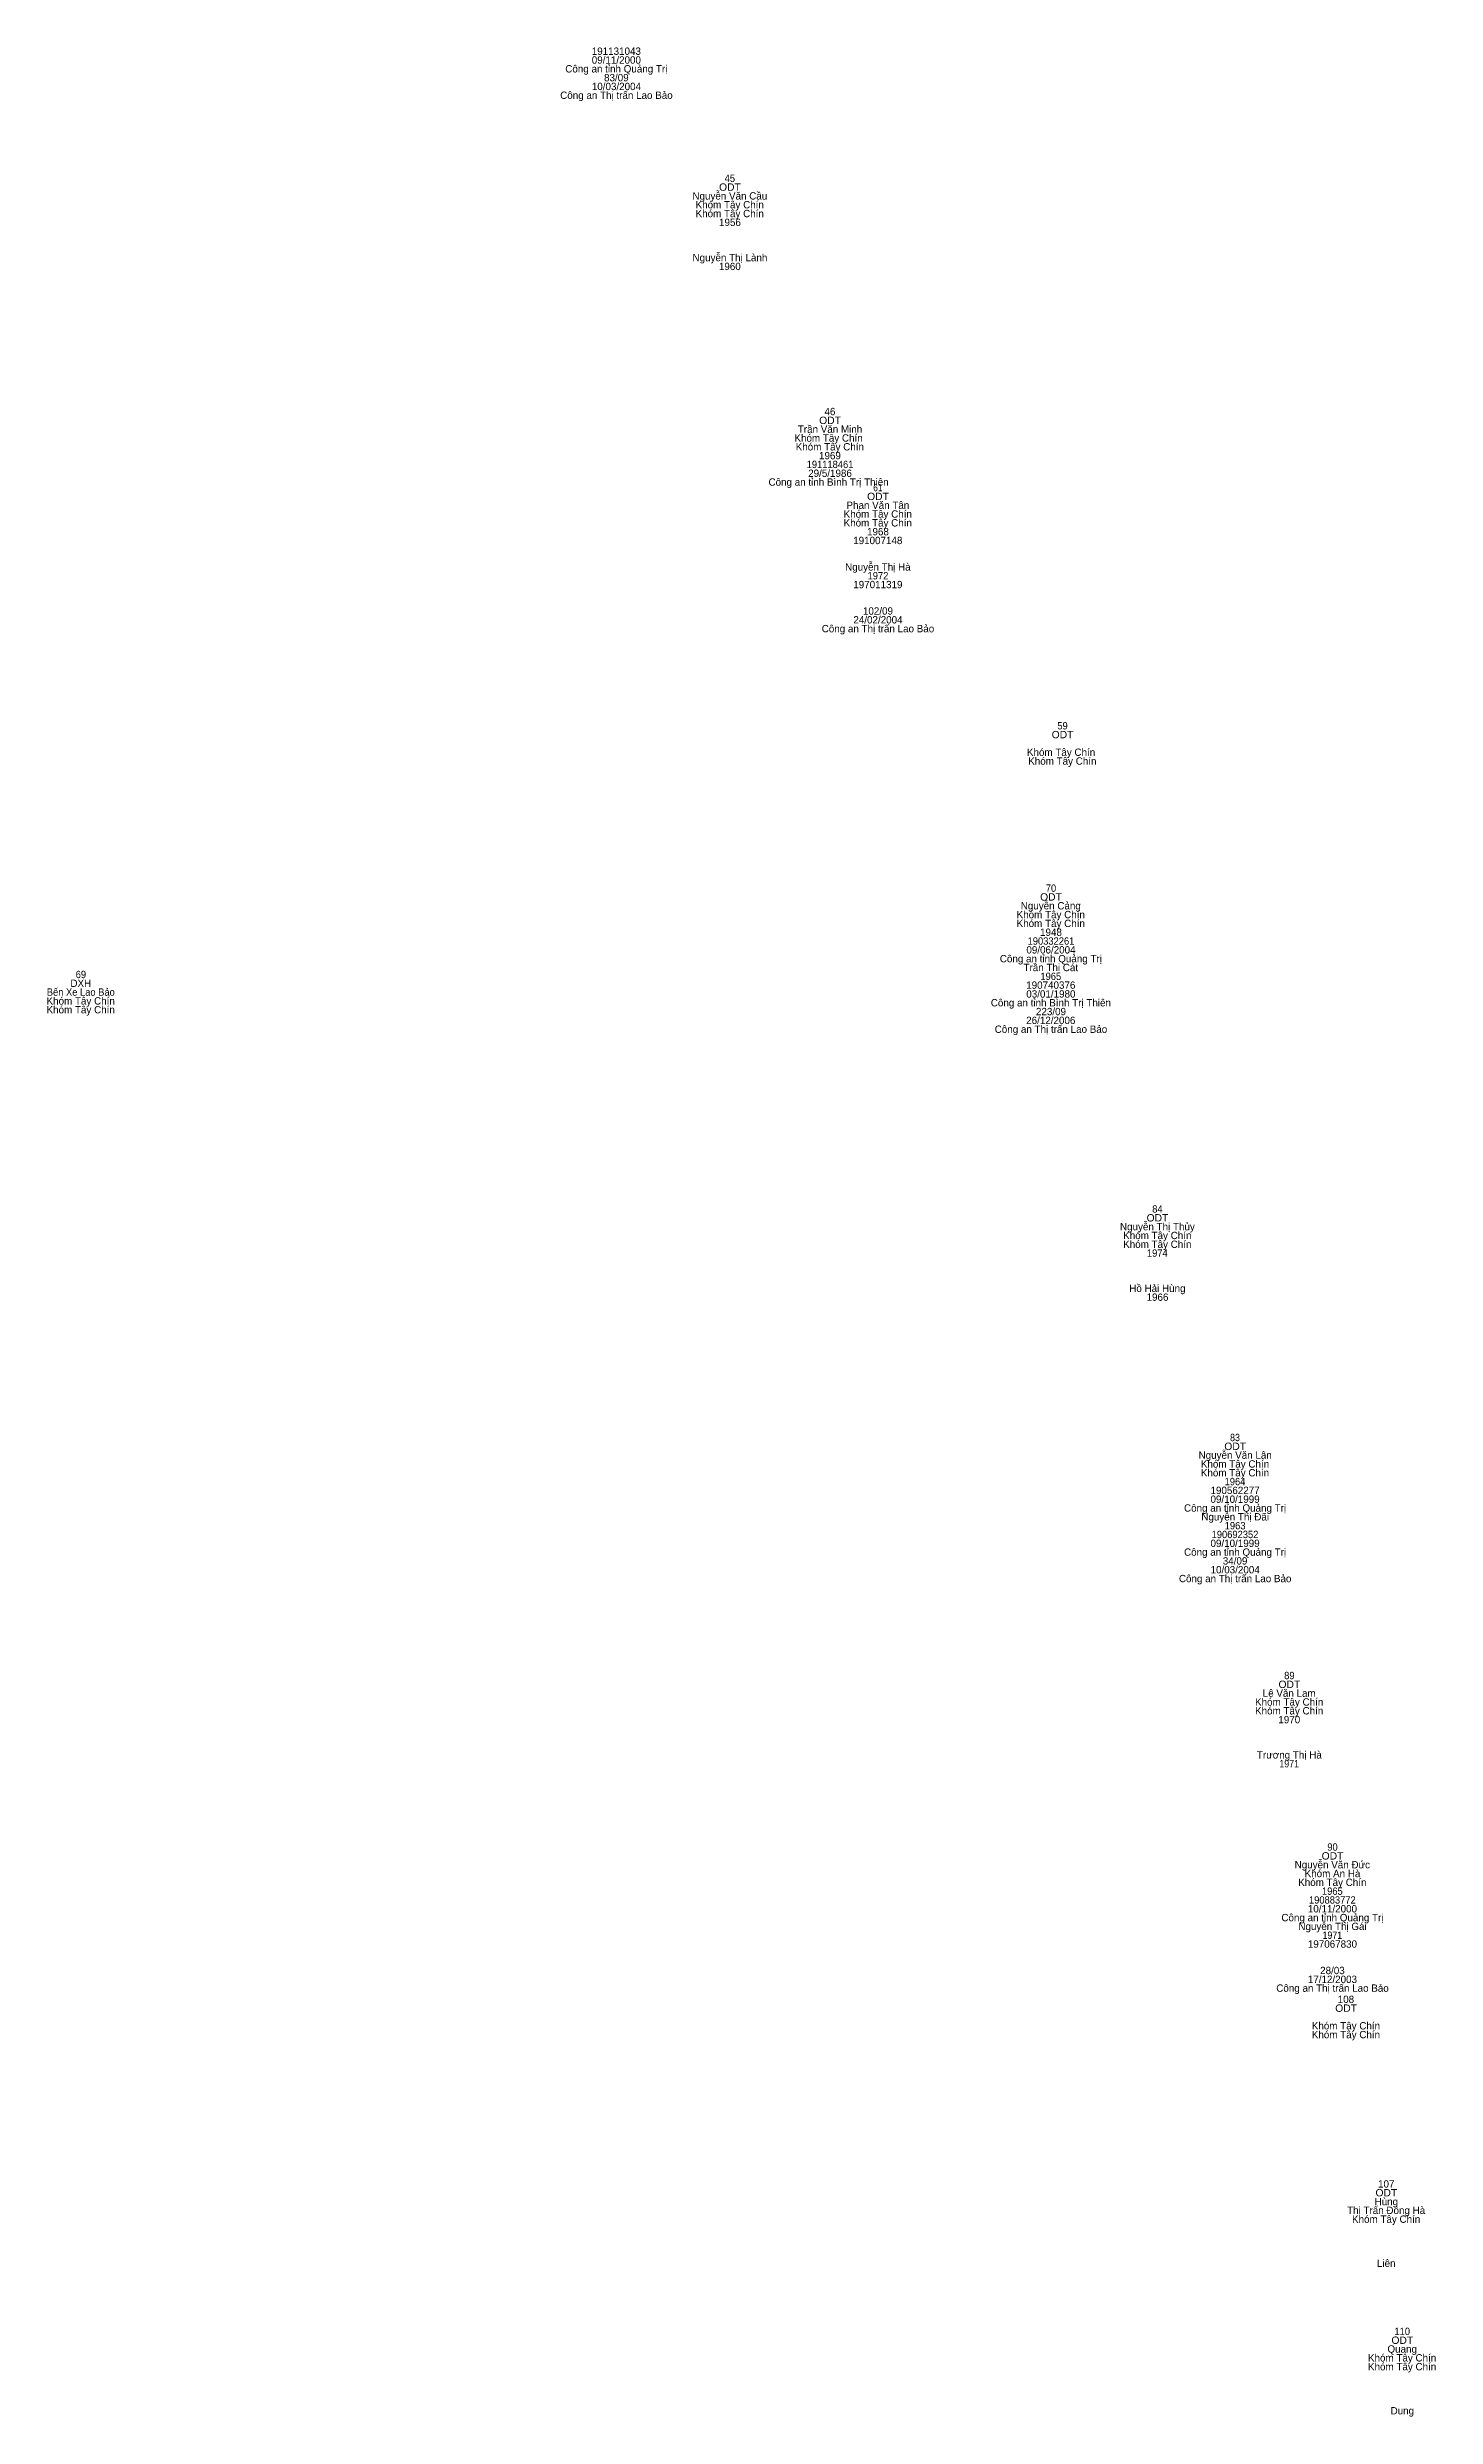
# Model space of a CAD drawing. Header units: metres. Extents: x 537000 to 537501, y 1838003 to 1838507.
# Drawn here: x 537102.9 to 537178.5, y 1838235.3 to 1838364.3 of the extents above; entities that cross this region are included whole.
import ezdxf
from ezdxf.enums import TextEntityAlignment as Align

# ---------------------------------------------------------------- set-up
doc = ezdxf.new("R2010")
doc.units = ezdxf.units.M
doc.header["$LTSCALE"] = 0.16
doc.layers.add('1', color=7, linetype='Continuous')

msp = doc.modelspace()

# ---------------------------------------------------------------- texts
at = {"layer": '1'}
for s, p in [('191131043', (537133.89, 1838363.9)), ('Công an tỉnh Quảng Trị', (537133.89, 1838362.94)), ('09/11/2000', (537133.89, 1838363.42)), ('Công an Thị trấn Lao Bảo', (537133.895, 1838361.5)), ('10/03/2004', (537133.895, 1838361.98)), ('83/09', (537133.89, 1838362.46)), ('Nguyễn Văn Cầu', (537140.07, 1838356.02)), ('Khóm Tây Chín', (537140.065, 1838355.54)), ('Khóm Tây Chín', (537140.065, 1838355.06)), ('1956', (537140.075, 1838354.58)), ('Nguyễn Thị Lành', (537140.075, 1838352.66)), ('1960', (537140.07, 1838352.18)), ('Trần Văn Minh', (537145.525, 1838343.32)), ('46', (537145.52, 1838344.28)), ('Khóm Tây Chín ', (537145.52, 1838342.84)), ('Khóm Tây Chín', (537145.515, 1838342.36)), ('29/5/1986', (537145.525, 1838340.92)), ('1969', (537145.52, 1838341.88)), ('Công an tỉnh Bình Trị Thiên ', (537145.52, 1838340.44)), ('Khóm Tây Chín', (537148.125, 1838338.7)), ('Khóm Tây Chín', (537148.125, 1838338.22)), ('Phan Văn Tân', (537148.13, 1838339.18)), ('191007148', (537148.125, 1838337.26)), ('1968', (537148.135, 1838337.74)), ('Nguyễn Thị Hà', (537148.13, 1838335.82)), ('197011319', (537148.13, 1838334.86)), ('24/02/2004', (537148.135, 1838332.94)), ('102/09', (537148.135, 1838333.42)), ('Công an Thị trấn Lao Bảo', (537148.135, 1838332.46)), ('Khóm Tây Chín ', (537158.18, 1838325.73)), ('Khóm Tây Chín', (537158.175, 1838325.25)), ('Nguyễn Cảng', (537157.545, 1838317.37)), ('Khóm Tây Chín', (537157.545, 1838316.89)), ('Khóm Tây Chín', (537157.545, 1838316.41)), ('09/06/2004', (537157.555, 1838314.97)), ('1948', (537157.555, 1838315.93)), ('Công an tỉnh Quảng Trị', (537157.55, 1838314.49)), ('Trần Thị Cát', (537157.545, 1838314.01)), ('DXH', (537104.73, 1838313.15)), ('03/01/1980', (537157.55, 1838312.57)), ('190740376', (537157.545, 1838313.05)), ('Khóm Tây Chín', (537104.725, 1838312.19)), ('Khóm Tây Chín', (537104.725, 1838311.71)), ('Công an tỉnh Bình Trị Thiên', (537157.55, 1838312.09)), ('26/12/2006', (537157.545, 1838311.13)), ('223/09', (537157.555, 1838311.61)), ('Công an Thị trấn Lao Bảo', (537157.555, 1838310.65)), ('Nguyễn Thị Thủy', (537163.35, 1838299.9)), ('Khóm Tây Chín', (537163.345, 1838299.42)), ('Khóm Tây Chín', (537163.345, 1838298.94)), ('Hồ Hải Hùng', (537163.35, 1838296.54)), ('1966', (537163.355, 1838296.06)), ('Nguyễn Văn Lân', (537167.585, 1838287.46)), ('Khóm Tây Chín', (537167.575, 1838286.98)), ('Khóm Tây Chín', (537167.575, 1838286.5)), ('190562277', (537167.58, 1838285.54)), ('Công an tỉnh Quảng Trị', (537167.58, 1838284.58)), ('Nguyễn Thị Đãi', (537167.585, 1838284.1)), ('09/10/1999', (537167.58, 1838285.06)), ('09/10/1999', (537167.58, 1838282.66)), ('Công an tỉnh Quảng Trị', (537167.58, 1838282.18)), ('34/09', (537167.58, 1838281.7)), ('Công an Thị trấn Lao Bảo', (537167.585, 1838280.74)), ('10/03/2004', (537167.585, 1838281.22)), ('Khóm Tây Chín', (537170.525, 1838274.02)), ('Lê Văn Lam', (537170.525, 1838274.5)), ('Khóm Tây Chín', (537170.525, 1838273.54)), ('1970', (537170.53, 1838273.06)), ('Trương Thị Hà', (537170.535, 1838271.14)), ('Nguyễn Văn Đức', (537172.875, 1838265.16)), ('Khóm An Hà', (537172.885, 1838264.68)), ('Khóm Tây Chín', (537172.875, 1838264.2)), ('Công an tỉnh Quảng Trị', (537172.88, 1838262.28)), ('10/11/2000', (537172.88, 1838262.76)), ('Nguyễn Thị Gái', (537172.885, 1838261.8)), ('197067830', (537172.88, 1838260.84)), ('28/03', (537172.88, 1838259.4)), ('Công an Thị trấn Lao Bảo', (537172.885, 1838258.44)), ('17/12/2003', (537172.88, 1838258.92)), ('108', (537173.615, 1838257.83)), ('Khóm Tây Chín', (537173.615, 1838256.39)), ('Khóm Tây Chín', (537173.615, 1838255.91)), ('Hùng', (537175.815, 1838246.82)), ('107', (537175.81, 1838247.78)), ('Thị Trấn Đông Hà', (537175.805, 1838246.34)), ('Khóm Tây Chín', (537175.805, 1838245.86)), ('Liên', (537175.81, 1838243.46)), ('Quang', (537176.68, 1838238.79)), ('Khóm Tây Chín', (537176.675, 1838238.31)), ('Khóm Tây Chín', (537176.675, 1838237.83)), ('Dung', (537176.685, 1838235.43))]:
    msp.add_text(s, height=0.4, dxfattribs=at).set_placement(p, align=Align.CENTER)
for s, width, p in [('ODT', 1.05, (537140.075, 1838356.5)), ('45', 0.95, (537140.07, 1838356.98)), ('ODT', 1.05, (537145.525, 1838343.8)), ('191118461', 0.95, (537145.525, 1838341.4)), ('ODT', 1.05, (537148.135, 1838339.66)), ('61', 0.85, (537148.13, 1838340.14)), ('1972', 0.95, (537148.135, 1838335.34)), ('ODT', 1.05, (537158.185, 1838326.69)), ('59', 0.95, (537158.185, 1838327.17)), ('ODT', 1.05, (537157.555, 1838317.85)), ('70', 0.95, (537157.555, 1838318.33)), ('190332261', 0.95, (537157.555, 1838315.45)), ('69', 0.95, (537104.735, 1838313.63)), ('Bến Xe Lao Bảo', 0.95, (537104.73, 1838312.67)), ('1965', 0.95, (537157.545, 1838313.53)), ('84', 0.95, (537163.35, 1838300.86)), ('ODT', 1.05, (537163.355, 1838300.38)), ('1974', 0.95, (537163.345, 1838298.46)), ('ODT', 1.05, (537167.585, 1838287.94)), ('83', 0.9, (537167.575, 1838288.42)), ('1964', 0.95, (537167.575, 1838286.02)), ('190692352', 0.95, (537167.575, 1838283.14)), ('1963', 0.95, (537167.58, 1838283.62)), ('ODT', 1.05, (537170.535, 1838274.98)), ('89', 0.95, (537170.535, 1838275.46)), ('1971', 0.9, (537170.525, 1838270.66)), ('90', 0.95, (537172.885, 1838266.12)), ('ODT', 1.05, (537172.885, 1838265.64)), ('1965', 0.95, (537172.875, 1838263.72)), ('190883772', 0.95, (537172.875, 1838263.24)), ('1971', 0.9, (537172.875, 1838261.32)), ('ODT', 1.05, (537173.625, 1838257.35)), ('ODT', 1.05, (537175.815, 1838247.3)), ('ODT', 1.05, (537176.685, 1838239.27)), ('110', 0.95, (537176.68, 1838239.75))]:
    msp.add_text(s, height=0.4, dxfattribs=dict(at, width=width)).set_placement(p, align=Align.CENTER)

doc.saveas('drawing.dxf')
